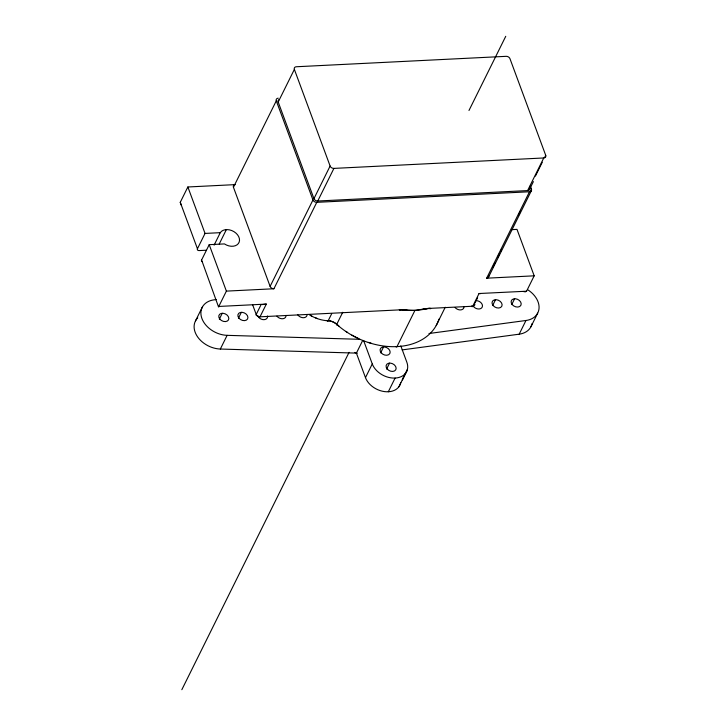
<?xml version="1.0" encoding="UTF-8"?>
<svg xmlns="http://www.w3.org/2000/svg" width="726" height="726" viewBox="0 0 726 726"><rect width="100%" height="100%" fill="white"/><g stroke="black" fill="none" stroke-linecap="round" stroke-linejoin="round"><path stroke-width="1.09" d="M480.24 293.74L479.042 293.522L472.744 306.236L429.946 308.368M235.396 184.613L187.862 186.981L180.239 202.354L181.11 204.941M436.199 325.529L445.238 307.243M206.093 250.234L199.351 250.57A3.176 1.733 -20.3 0 1 197.445 248.755L205.041 233.427L187.862 186.981M530.279 185.956L531.45 189.114A3.176 2.305 26.4 0 1 529.49 191.764L316.772 202.327L273.92 288.757A3.176 2.305 26.4 0 1 270.117 286.398L233.445 187.263L276.288 100.832A3.176 2.305 26.4 0 1 278.249 98.192M529.608 188.125A3.176 2.305 26.4 0 1 527.593 190.584L317.752 201.011A3.176 2.305 26.4 0 1 313.941 198.652L278.194 102.012L294.366 69.397A3.176 2.305 26.4 0 1 296.317 66.756L506.158 56.329A3.176 2.305 26.4 0 1 509.961 58.679L545.716 155.328L544.736 157.306M219.007 306.726L218.562 306.998L201.601 259.999L209.206 244.671L224.443 243.918A10.591 7.696 26.4 0 0 238.355 243.582A10.591 7.696 26.4 0 0 233.926 231.63A10.591 7.696 26.4 0 0 220.287 232.665L205.041 233.427M214.097 245.152L220.287 232.665M219.225 244.018L226.367 229.607M195.485 320.901L202.282 307.198M209.206 244.671L226.385 291.117L218.789 306.445L266.324 304.085L260.017 316.808A2.114 0.889 87.2 0 1 258.755 316.445A1.062 0.771 26.4 0 1 257.884 316.164M219.343 319.131L222.256 313.269M197.753 317.852A22.66 16.462 26.4 0 0 197.853 337.245A22.66 16.462 26.4 0 0 220.341 349.034L227.129 335.339L359.824 339.314M238.437 318.188L241.35 312.316M261.061 304.666L256.214 314.449A2.114 1.153 -20.3 0 0 257.349 315.665M270.117 286.398L312.96 199.977L276.288 100.832M313.941 198.652L330.112 166.036L294.366 69.397M317.752 201.011L333.915 168.396L543.756 157.969A3.176 2.305 26.4 0 0 545.716 155.328M331.664 313.759L328.17 320.792A2.114 0.753 -87.4 0 1 327.154 320.556M342.717 312.289L336.728 324.359A2.114 0.517 -48.2 0 0 337.209 324.831M181.827 689.7L349.079 352.328M468.978 110.479L505.75 36.3M400.743 382.502A19.067 13.848 26.4 0 1 384.326 391.577A19.067 13.848 26.4 0 1 365.477 377.629L356.402 353.117L362.71 340.394M365.477 377.629L372.266 363.926L363.572 340.44M380.669 352.8L383.582 346.928M423.122 309.113L414.954 310.383L397.004 346.583A2.114 0.889 87.2 0 1 395.951 346.656M386.649 368.971L389.563 363.1M388.31 391.768L395.098 378.065A19.067 13.848 26.4 0 0 406.841 362.21L400.797 345.866M405.698 373.064L402.304 379.916L407.295 369.824L398.91 386.767M527.593 190.584L543.756 157.969M535.425 176.082L542.286 162.243M529.354 189.749L533.401 181.6M511.558 229.652L517.003 229.38L534.182 275.826L486.647 278.185L529.49 191.764M475.185 302.615L477.608 297.724M492.591 267.504L495.078 262.485M497.573 257.458L499.561 253.438M500.559 251.423L501.557 249.417M518.491 215.25L520.488 211.23M530.452 191.129L531.45 189.114M488.407 277.359L531.26 190.929M492.627 305.555L495.531 299.684M511.721 304.611L514.625 298.74M523.31 291.498L525.306 291.852L526.532 291.253L534.182 275.826M402.131 349.905L519.172 334.187L525.969 320.493A22.66 16.462 26.4 0 0 539.055 308.169A22.66 16.462 26.4 0 0 527.902 289.855M530.897 326.836L537.685 313.133M526.559 291.208L479.042 293.522M266.324 304.085L262.395 304.593M422.868 309.149L430.663 308.332A2.114 0.889 87.2 0 1 429.493 308.196M424.102 308.977L424.837 308.877A57.59 31.363 -20.3 0 1 429.22 308.414L429.701 308.387M216.23 299.548L213.998 299.847A22.66 16.462 26.4 0 0 201.919 318.514A22.66 16.462 26.4 0 0 227.129 335.339M428.984 333.506L525.969 320.493M226.385 291.117L273.92 288.757M414.954 310.383L401.015 309.802L260.017 316.808A3.176 2.305 26.4 0 1 256.214 314.449L252.702 304.956M401.015 309.802L400.534 309.82A2.114 0.889 87.2 0 1 399.318 309.585M220.341 349.034L356.402 353.117M406.769 309.839L406.088 309.811A57.59 31.363 -20.3 0 0 401.959 309.766M180.266 202.309L197.445 248.755M439.012 319.095A66.202 48.079 26.4 0 1 336.728 324.359A10.591 7.696 26.4 0 0 328.17 320.792A29.92 21.735 26.4 0 1 309.938 315.12M428.494 308.232A66.202 48.079 26.4 0 1 400.335 309.63M202.209 261.623A3.176 1.733 -20.3 0 1 201.601 259.999M316.772 202.327A3.176 2.305 26.4 0 1 312.96 199.977M233.445 187.263A3.176 2.305 26.4 0 1 234.779 184.713M474.759 303.786A3.176 2.305 26.4 0 1 472.744 306.236A2.114 0.889 87.2 0 1 471.528 306M488.662 275.735A3.176 2.305 26.4 0 1 486.647 278.185M278.194 102.012A3.176 2.305 26.4 0 1 279.165 99.589M333.915 168.396A3.176 2.305 26.4 0 1 330.112 166.036M328.107 320.511A12.714 9.229 26.4 0 1 337.399 324.704A64.079 46.546 26.4 0 0 338.87 325.983M371.186 343.235A64.079 46.546 26.4 0 1 368.336 342.373M358.109 338.325A64.079 46.546 26.4 0 1 351.874 335.094M347.6 332.49A64.079 46.546 26.4 0 1 345.939 331.383M317.516 318.578A27.806 20.192 26.4 0 1 315.619 317.87M311.944 316.164A27.806 20.192 26.4 0 1 310.183 315.166M474.577 303.786A2.114 1.153 -20.3 0 1 474.423 303.985M307.107 314.657A5.3 3.848 26.4 0 1 303.432 317.716A5.3 3.848 26.4 0 1 297.814 314.83M286.026 315.411A5.3 3.848 26.4 0 1 282.704 318.741A5.3 3.848 26.4 0 1 276.942 316.155M267.531 316.028A5.3 3.848 26.4 0 1 263.892 319.676A5.3 3.848 26.4 0 1 257.921 316.2M476.61 300.673A5.3 3.848 26.4 0 1 482.255 304.639A5.3 3.848 26.4 0 1 479.55 308.931A5.3 3.848 26.4 0 1 473.18 306.109M464.014 306.862A5.3 3.848 26.4 0 1 460.683 309.902A5.3 3.848 26.4 0 1 455.157 307.597M357.237 353.272A35.746 25.964 26.4 0 1 354.778 352.437M395.098 378.065A19.067 13.848 26.4 0 1 372.266 363.926M532.022 323.678A22.66 16.462 26.4 0 1 519.172 334.187M238.918 318.142A5.3 3.848 26.4 0 0 247.566 318.959A5.3 3.848 26.4 0 0 242.185 312.334A5.3 3.848 26.4 0 0 238.918 318.142M219.824 319.095A5.3 3.848 26.4 0 0 228.472 319.912A5.3 3.848 26.4 0 0 223.091 313.287A5.3 3.848 26.4 0 0 219.824 319.095M387.13 368.935A5.3 3.848 26.4 0 0 395.779 369.752A5.3 3.848 26.4 0 0 390.397 363.127A5.3 3.848 26.4 0 0 387.13 368.935M381.15 352.763A5.3 3.848 26.4 0 0 389.798 353.58A5.3 3.848 26.4 0 0 384.417 346.955A5.3 3.848 26.4 0 0 381.15 352.763M512.193 304.566A5.3 3.848 26.4 0 0 520.841 305.383A5.3 3.848 26.4 0 0 515.469 298.758A5.3 3.848 26.4 0 0 512.193 304.566M493.099 305.519A5.3 3.848 26.4 0 0 501.757 306.336A5.3 3.848 26.4 0 0 496.375 299.711A5.3 3.848 26.4 0 0 493.099 305.519"/></g></svg>
